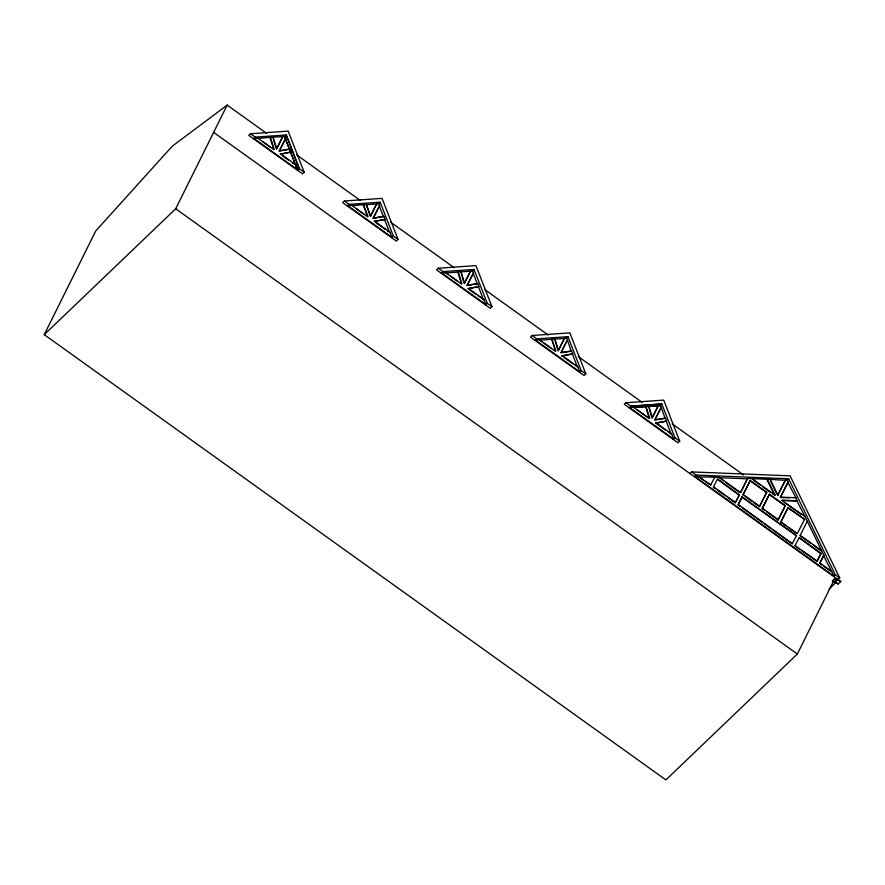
<?xml version="1.0" encoding="UTF-8"?>
<svg xmlns="http://www.w3.org/2000/svg" width="885" height="885" viewBox="0 0 885 885"><rect width="100%" height="100%" fill="white"/><g stroke="black" fill="none" stroke-linecap="round" stroke-linejoin="round"><path stroke-width="1.33" d="M838.006 579.598L837.011 580.117L834.82 578.547L797.352 654.026L665.896 779.906L44.25 334.652L95.713 230.974L172.276 146.202L227.18 105.094L266.507 133.27M44.25 334.652L175.706 208.772L227.18 105.094M277.027 148.016L282.636 136.721L284.904 136.257L285.711 138.359L279.206 151.103L285.711 138.359M276.474 149.145L282.979 136.39M370.881 215.365L376.534 203.981L378.802 203.517L380.163 202.2L393.349 236.041L398.051 239.415L396.336 241.052L342.683 202.621L344.398 200.983L382.066 198.373L398.051 239.415M370.317 216.504L376.877 203.65M379.61 205.608L373.105 218.363L379.61 205.608L378.802 203.517M464.813 282.503L470.411 271.23L472.678 270.766L474.039 269.46L487.226 303.29L491.938 306.664L490.224 308.301L436.57 269.87L438.285 268.232L475.953 265.622L491.938 306.664M464.249 283.631L470.754 270.898M473.486 272.868L466.992 285.601L473.486 272.868L472.678 270.766M558.689 349.774L564.32 338.446L566.577 337.993L567.949 336.676L581.146 370.561L585.826 373.912L584.111 375.55L530.469 337.119L532.184 335.481L569.84 332.871L585.826 373.912M558.136 350.914L564.663 338.125M561.433 351.743L566.489 341.544M560.869 352.872L567.396 340.083L566.577 337.993M652.588 416.99L658.174 405.728L660.442 405.264L661.261 407.354L654.756 420.087M652.024 418.118L658.517 405.407M655.32 418.959L660.354 408.815M710.567 485.234L714.748 477.181L719.306 477.358L740.557 492.58L747.548 478.475L752.106 478.663L774.994 495.058L772.472 493.819M715.5 488.763L713.31 487.192L717.492 479.139L739.429 494.848L735.247 502.912M735.789 501.806L739.429 494.848M747.548 478.475L740.557 492.58M738.533 503.764L742.161 496.806L796.445 535.691L792.263 543.755L773.435 530.259M750.292 480.444L742.946 494.87L750.292 480.444L766.753 492.237L759.418 506.662L766.753 492.237M740.203 506.452L737.979 504.87L742.161 496.806M764.264 510.136L762.151 508.621L769.496 494.195L785.371 505.567L778.037 519.993L766.388 511.652M762.151 508.621L769.496 494.195M785.46 479.991L777.572 495.5L785.46 479.991L787.274 480.057L788.646 478.752L835.34 574.819L839.721 577.96L834.478 582.551L832.287 580.98M789.188 497.812L780.316 497.459L788.192 481.949L787.274 480.057M780.316 497.459L788.192 481.949M778.037 519.993L785.371 505.567M780.769 521.962L788.115 507.536L804.576 519.318L797.23 533.744L780.769 521.962L786.256 525.889M781.112 521.63L788.115 507.536M799.387 548.855L795.007 545.713L799.188 537.66L821.114 553.368L816.943 561.422L821.114 553.368M811.158 543.722L799.974 535.713L807.308 521.287L805.018 516.552L781.787 500.49L796.998 501.098L795.869 497.735L780.658 497.138M820.229 562.274L823.858 555.326L821.557 550.603L800.317 535.381M821.8 564.895L819.676 563.38L823.858 555.326M250.521 133.746L248.807 135.383L302.449 173.803L304.152 172.155L288.167 131.124L250.521 133.746L255.223 137.109L286.275 134.951L299.318 168.703L304.152 172.155M253.508 138.746L255.223 137.109M270.014 137.595L273.797 149.576L258.221 138.414L273.111 137.075L276.817 148.813M273.111 137.075L282.636 136.721M280.158 154.134L291.021 152.076L289.86 149.078L279.549 150.771M289.86 149.078L280.501 150.893M291.021 152.076L281.474 153.913M292.315 162.84L295.977 164.887L280.501 153.802M296.121 166.491L297.614 170.34L299.318 168.703L286.275 134.951L284.561 136.589L295.745 165.296M347.396 205.995L349.099 204.358L380.163 202.2M363.193 204.9L367.585 216.759L352.108 205.663L366.29 204.38L370.66 216.172M369.875 215.32L366.29 204.38M374.123 221.438L384.986 219.414L383.802 216.371L373.448 218.031M374.399 218.152L383.802 216.371M375.439 221.228L384.986 219.414M387.42 230.952L389.975 232.213L374.466 221.106M391.635 237.678L393.349 236.041M441.283 273.244L442.998 271.606L474.039 269.46M448.241 274.516L446.018 272.923L461.572 284.063L457.799 272.104L460.897 271.584L464.592 283.311M463.84 282.337L460.897 271.584M467.944 288.632L478.84 286.607L477.679 283.609L467.335 285.269M468.287 285.39L477.679 283.609M469.271 288.41L478.84 286.607M477.944 295.789L483.841 299.44L468.287 288.3M485.511 304.927L487.226 303.29M535.148 340.471L536.852 338.833L567.949 336.676M542.062 341.743L539.839 340.15L555.459 351.334L551.665 339.331L554.751 338.811L558.479 350.582M557.716 349.597L554.751 338.811M567.396 340.083L571.256 351.201L562.174 352.661M572.772 353.878L561.831 355.903L572.772 353.878L571.599 350.88L561.212 352.54M575.217 365.494L577.794 366.766L562.174 355.571M579.432 372.198L581.146 370.561M626.06 402.73L624.345 404.368L677.987 442.788L679.702 441.15L663.717 400.108L626.06 402.73L630.905 406.204L661.814 403.947L674.978 437.765L679.702 441.15M629.202 407.841L630.905 406.204L661.814 403.947L660.099 405.595L633.793 407.421L660.099 405.595M633.903 407.498L649.347 418.561L645.63 406.646L648.716 406.115L652.367 417.786M648.716 406.115L651.614 416.824M661.261 407.354L665.077 418.384L656.05 419.877M665.708 430.276L655.719 423.118L666.604 421.083L665.42 418.052L655.099 419.755M655.719 423.118L666.604 421.083M667.932 431.869L671.604 433.927L656.062 422.787M673.275 439.414L674.978 437.765M689.979 473.563L691.683 471.926L790.084 475.831L839.721 577.96M835.34 574.819L833.969 576.124L694.703 476.384L696.075 475.068L788.646 478.752M703.155 479.924L698.918 476.893L710.909 484.903M714.748 477.181L698.918 476.893M717.492 479.139L739.086 495.18M723.432 480.887L719.306 477.358M752.106 478.663L770.238 479.382L777.915 495.169M770.238 479.382L785.117 480.312M795.869 497.735L787.849 482.27M805.018 516.552L796.998 501.098M804.576 519.318L787.772 507.857M807.308 521.287L821.557 550.603M796.445 535.691L741.818 497.138M792.263 543.755L738.322 504.538M799.188 537.66L820.771 553.689M795.007 545.713L817.275 561.09M820.019 563.059L831.668 571.4L823.515 555.658M833.128 580.162L834.82 578.547M837.464 579.21L834.92 581.633L835.473 582.031M834.478 582.551L837.011 580.117M829.035 589.111L836.015 582.418L838.206 583.989L840.75 581.556L213.628 132.374M634.246 407.166L629.545 407.509L673.618 439.082L671.604 433.927M258.564 138.093L253.851 138.414L297.957 170.008L295.977 164.887M352.451 205.342L347.728 205.663L391.978 237.357L389.975 232.213M365.947 204.712L376.534 203.981M446.361 272.591L441.626 272.923L485.854 304.595L483.841 299.44M446.018 272.923L457.799 272.104M460.554 271.916L470.411 271.23M540.171 339.818L535.491 340.15L579.775 371.866L577.794 366.766M539.839 340.15L551.665 339.331M554.408 339.132L564.32 338.446M694.703 476.384L699.261 476.561M718.963 477.69L747.206 478.807M782.119 500.158L797.341 500.766M837.387 579.409L840.75 581.556M835.285 581.954L836.015 582.418M834.798 581.81L838.206 583.989M753.943 480.555L760.481 485.234M762.66 486.794L770.293 492.259M785.05 502.835L801.401 514.539M296.685 154.886L360.405 200.519M390.584 222.135L454.282 267.768M484.471 289.384L548.18 335.017M578.359 356.633L642.056 402.255M672.224 423.871L743.522 474.935M749.949 480.765L766.41 492.558M769.153 494.527L785.028 505.899M262.668 141.611L270.456 147.187M282.37 155.716L288.997 160.462M356.533 208.838L364.277 214.38M375.229 222.235L385.196 229.37M450.465 276.109L457.136 280.877M469.061 289.428L475.721 294.196M544.297 343.347L550.99 348.137M564.055 357.496L572.982 363.89M637.222 409.866L647.145 416.979M344.398 200.983L349.099 204.358M438.285 268.232L442.998 271.606M532.184 335.481L536.852 338.833M743.289 494.538L759.75 506.331M762.494 508.289L778.38 519.672M725.678 482.491L739.097 492.104M745.148 496.441L751.73 501.153M753.92 502.724L758.312 505.866M788.458 527.46L796.135 532.958M813.392 545.315L821.214 550.924M713.653 486.872L735.59 502.58M705.279 481.44L709.516 484.471M717.691 490.334L725.368 495.832M727.57 497.403L734.152 502.127M742.415 508.045L762.361 522.327M764.574 523.909L771.222 528.677M801.589 550.426L815.837 560.636M823.913 566.422L830.263 570.969M691.683 471.926L696.075 475.068M175.706 208.772L797.352 654.026M831.668 571.4L833.969 576.124M770.481 480.92L776.986 494.284M767.317 479.261L774.994 495.058M766.985 479.593L774.652 495.39M666.261 421.415L671.261 434.258M572.429 354.199L577.451 367.087M473.143 273.188L477.336 283.93M478.497 286.928L483.509 299.772M379.267 205.939L383.459 216.692M384.643 219.745L389.632 232.545M285.368 138.691L295.634 165.218M363.536 204.568L367.928 216.427M296.209 166.557L297.614 170.34M552.008 338.999L555.802 351.013M458.142 271.772L461.915 283.742M273.177 138.713L276.054 147.839M270.356 137.275L274.14 149.244M645.973 406.315L649.69 418.229"/></g></svg>
